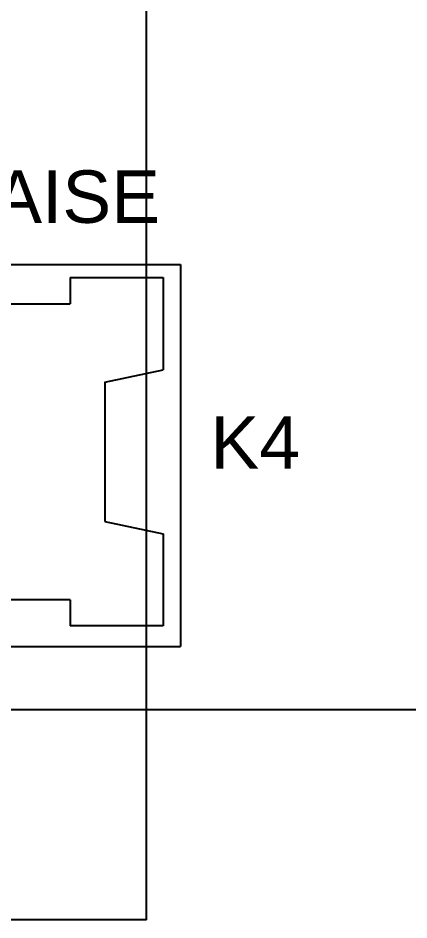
# Model space of a CAD drawing. Header units: inches. Extents: x -1 to 66.5, y -11.9 to 25.2.
# Drawn here: x 34.184 to 34.706, y -7.751 to -6.547 of the extents above; entities that cross this region are included whole.
import ezdxf

# ---------------------------------------------------------------- set-up
doc = ezdxf.new("R2010")
doc.units = ezdxf.units.IN
doc.header["$MEASUREMENT"] = 0
for name, color, linetype in [('45-1523-1', 80, 'Continuous'), ('Solenoid', 6, 'Continuous'), ('Text', 50, 'Continuous')]:
    doc.layers.add(name, color=color, linetype=linetype)
doc.styles.get("Standard").update_dxf_attribs({"font": 'arial.ttf'})

msp = doc.modelspace()

# ---------------------------------------------------------------- linework, layer by layer
at = {"layer": '45-1523-1'}
for p, q in [((33.6347, -6.876), (34.4007, -6.876)), ((34.4007, -6.876), (34.4007, -7.386)), ((34.2537, -6.8935), (34.3777, -6.8935)), ((34.2537, -6.8935), (34.2537, -6.9285)), ((34.3777, -6.8935), (34.3777, -7.0165)), ((34.0847, -6.9285), (34.2537, -6.9285)), ((34.2997, -7.033), (34.3777, -7.0165)), ((34.2997, -7.033), (34.2997, -7.219)), ((34.2997, -7.219), (34.3777, -7.2355)), ((34.3777, -7.2355), (34.3777, -7.3585)), ((34.2537, -7.3235), (34.0847, -7.3235)), ((34.2537, -7.3235), (34.2537, -7.3585)), ((34.3777, -7.3585), (34.2537, -7.3585)), ((33.6347, -7.386), (34.4007, -7.386)), ((33.4007, -7.47), (41.1507, -7.47))]:
    msp.add_line(p, q, dxfattribs=at)
at = {"layer": 'Solenoid'}
for q in [(34.3557, -5.279), (33.8557, -7.751)]:
    msp.add_line((34.3557, -7.751), q, dxfattribs=at)

# ---------------------------------------------------------------- texts
at = {"layer": 'Text'}
for s, p in [('RAISE', (34.0801, -6.8205)), ('K4', (34.4409, -7.1487))]:
    msp.add_text(s, height=0.07, dxfattribs=at).set_placement(p)

doc.saveas('drawing.dxf')
